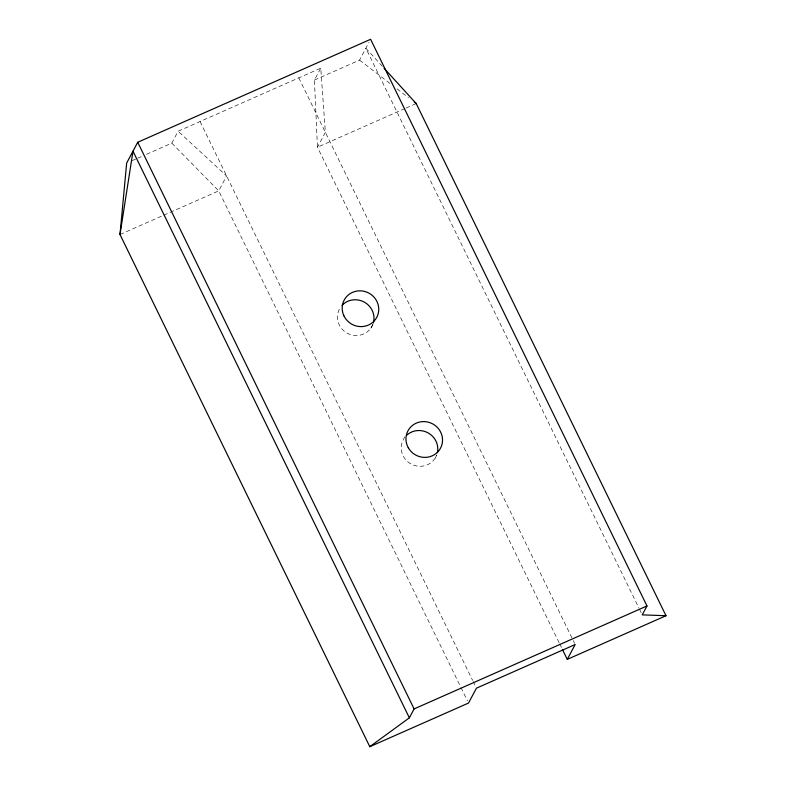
<?xml version="1.0" encoding="UTF-8"?>
<svg xmlns="http://www.w3.org/2000/svg" width="786" height="786" viewBox="0 0 786 786"><rect width="100%" height="100%" fill="white"/><g stroke="black" fill="none" stroke-linecap="round" stroke-linejoin="round"><path stroke-width="0.59" stroke-dasharray="3.93 2.95" d="M146.481 154.311L171.79 143.121L178.117 131.233L320.737 68.166L325.375 132.353L317.465 147.218L559.2 642.83M404.986 108.517L317.465 147.218L314.42 80.054L320.737 68.166M314.42 80.054L359.546 60.109L369.027 42.277M370.854 328.165L372.967 324.196M404.878 436.741L403.817 438.716A18.442 17.734 28 0 0 411.687 464.33A18.442 17.734 28 0 0 436.721 454.976M435.189 458.1L436.77 455.123M132.166 160.639L136.567 158.693M137.668 158.202L142.079 156.257M119.993 234.533L162.623 215.678M163.753 215.187L218.734 190.88L226.633 176.015L178.117 131.233M406.116 108.026L416.207 103.556M359.546 60.109L390.278 83.67M396.999 88.828L408.524 97.67M171.79 143.121L218.734 190.88L460.458 686.483M382.369 66.358L365.863 48.221L639.018 608.256M639.558 609.356L641.17 612.667M298.798 77.873L574.635 643.42M559.73 643.931L561.882 648.342M200.057 121.525L472.661 680.45M473.201 681.56L475.894 687.082M460.989 687.593L467.454 700.837M372.996 324.058A18.442 17.734 28 0 1 347.52 333.362A18.442 17.734 28 0 1 340.593 307.13"/><path stroke-width="1.18" d="M562.422 649.452L567.266 659.385L575.175 644.52L476.434 688.182L468.535 703.038L369.793 746.7L119.993 234.533L126.664 163.075L137.727 142.266L370.609 39.3L646.986 605.957L642.241 614.868L666.007 615.723L416.207 103.556L384.02 68.176M119.993 234.533L132.991 151.187L409.359 717.834L369.793 746.7M409.359 717.834L414.104 708.923L646.986 605.957M567.266 659.385L666.007 615.723M414.291 102.082L416.207 103.556M137.727 142.266L414.104 708.923M342.067 305.322A18.442 17.734 28 0 1 364.458 302.207A18.442 17.734 28 0 1 373.35 322.958M406.784 435.159A18.442 17.734 28 0 1 428.39 433.057A18.442 17.734 28 0 1 437.38 452.756M344.013 316.001A18.442 17.734 28 0 0 375.6 319.244A18.442 17.734 28 0 0 361.796 290.928A18.442 17.734 28 0 0 344.013 316.001M408.258 447.676A18.442 17.734 28 0 0 439.934 449.179A18.442 17.734 28 0 0 424.548 421.62A18.442 17.734 28 0 0 408.258 447.676"/></g></svg>
